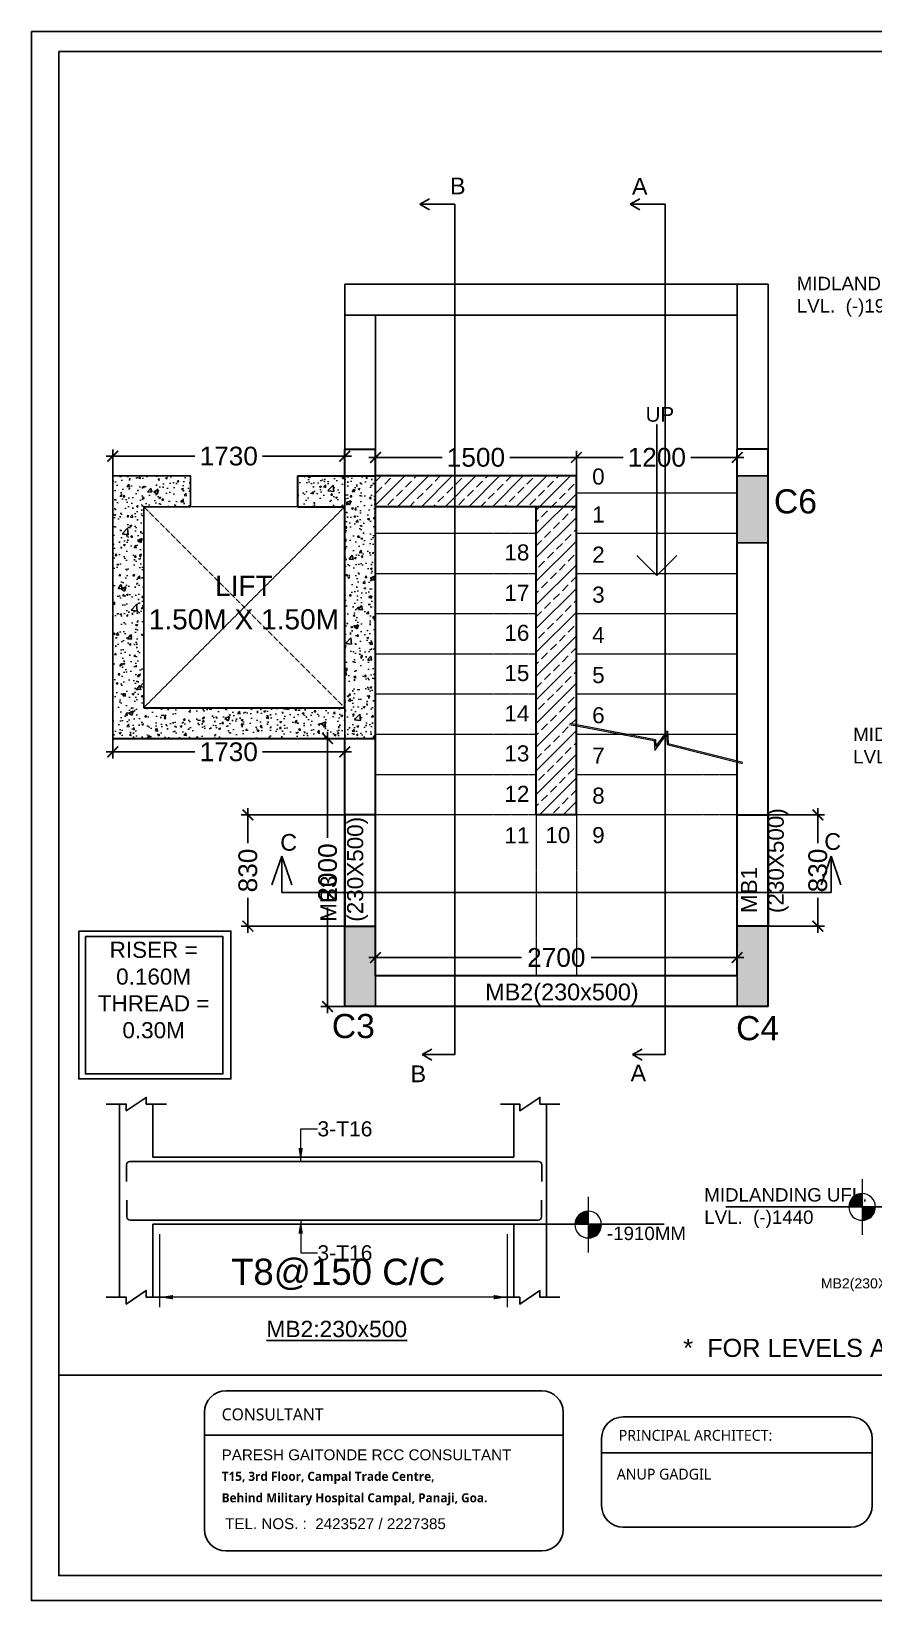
# Model space of a CAD drawing. Header units: millimetres. Extents: x 660818 to 959388, y -495289 to 50450.
# Drawn here: x 709512 to 715798, y -121378 to -109666 of the extents above; entities that cross this region are included whole.
import ezdxf
from ezdxf import colors
from ezdxf.entities.mleader import LeaderData, LeaderLine
from ezdxf.enums import TextEntityAlignment as Align
from ezdxf.math import Vec2, Vec3

# ---------------------------------------------------------------- set-up
doc = ezdxf.new("R2010")
doc.units = ezdxf.units.MM
doc.header["$LTSCALE"] = 0.01
doc.header["$MEASUREMENT"] = 0
doc.header["$PDMODE"] = 35
doc.linetypes.add('DASHED', pattern=[0.75, 0.5, -0.25])
doc.linetypes.add('DASHEDX2', pattern=[1.5, 1, -0.5])
for name, color, linetype, lineweight in [('A_Anno_TEXT', 5, 'Continuous', 5), ('A_Walls', 250, 'Continuous', 30), ('AR - ELE  MEDIUM', 8, 'Continuous', 13), ('elevation', 123, 'Continuous', 15), ('G06 Steps Numbers', 4, 'Continuous', 18), ('Hatch', 8, 'Continuous', 0), ('M_AnnoDim', 1, 'Continuous', 9), ('Steps', 42, 'Continuous', 15), ('Text1', 2, 'Continuous', 0)]:
    doc.layers.add(name, color=color, linetype=linetype, lineweight=lineweight)
for name, color, linetype in [('COL NO.', 7, 'Continuous'), ('Concrete Line', 2, 'Continuous'), ('Cut Line', 31, 'Continuous'), ('Dimension', 31, 'Continuous'), ('Labels', 4, 'Continuous'), ('RAFT', 1, 'Continuous'), ('RCC BEAMS', 150, 'Continuous'), ('RCC COLUMN', 5, 'Continuous'), ('RCC COLUMNS', 5, 'Continuous'), ('Reinforcement', 130, 'Continuous'), ('Text', 7, 'Continuous'), ('txt', 7, 'Continuous')]:
    doc.layers.add(name, color=color, linetype=linetype)
doc.styles.add('MAIN TEXT arial', font='arial.ttf')
doc.styles.add('SC-SansSerif', font='SansSerif')
doc.styles.get("Standard").update_dxf_attribs({"font": 'arial.ttf'})
doc.styles.add('TXT2', font='romans.shx', dxfattribs={"width": 0.75, "height": 200})
doc.dimstyles.new('masonry dim', dxfattribs={"dimtxt": 140, "dimasz": 80, "dimexe": 50, "dimexo": 0, "dimgap": 50, "dimtad": 0, "dimdec": 0, "dimrnd": 5, "dimzin": 0, "dimdsep": 46, "dimtxsty": 'Standard', "dimblk": 'ARCHTICK', "dimcen": 0.09, "dimdle": 50, "dimadec": 0, "dimazin": 0, "dimtfac": 1, "dimtdec": 0, "dimtmove": 0, "dimatfit": 3, "dimfxl": 1, "dimtolj": 1, "dimtzin": 0, "dimarcsym": 0})
doc.dimstyles.new('SCBBSDimStyl', dxfattribs={"dimtxt": 250, "dimasz": 100, "dimexe": 75, "dimexo": 75, "dimgap": 50, "dimtad": 1, "dimtoh": 1, "dimdec": 0, "dimzin": 0, "dimdsep": 46, "dimtxsty": 'SC-SansSerif', "dimcen": 0.045, "dimclrd": 8, "dimclre": 8, "dimclrt": 31, "dimadec": 0, "dimazin": 0, "dimtfac": 1, "dimtdec": 0, "dimtix": 1, "dimtofl": 0, "dimtmove": 0, "dimatfit": 3, "dimfxl": 1, "dimtolj": 1, "dimtzin": 0, "dimlwd": 0, "dimlwe": 0, "dimarcsym": 0})

# ---------------------------------------------------------------- blocks, each defined once
blk = doc.blocks.new('_Open90')
at = {"color": 0, "linetype": 'ByBlock', "lineweight": -2}
for p, q in [((-0.5, 0.5), (0, 0)), ((0, 0), (-1, 0)), ((0, 0), (-0.5, -0.5))]:
    blk.add_line(p, q, dxfattribs=at)
blk = doc.blocks.new('_ArchTick')
at = {"color": 0, "linetype": 'ByBlock', "const_width": 0.15}
blk.add_lwpolyline([(-0.5, -0.5), (0.5, 0.5)], dxfattribs=at)
blk = doc.blocks.new('*D870')
at = {"layer": 'Defpoints', "color": 0, "ltscale": 0.5, "transparency": 16777216}
for p in [(714780, -116579), (712080, -116714), (714780, -116714)]:
    blk.add_point(p, dxfattribs=at)
at = {"layer": 'M_AnnoDim', "color": 0, "lineweight": -2, "ltscale": 0.5, "transparency": 16777216}
for p, q in [((712080, -116714), (712080, -116529)), ((714780, -116714), (714780, -116529)), ((712030, -116579), (713170, -116579)), ((714830, -116579), (713690, -116579))]:
    blk.add_line(p, q, dxfattribs=at)
at = {"layer": 'M_AnnoDim', "color": 0, "lineweight": -2, "ltscale": 0.5, "transparency": 16777216, "xscale": 80, "yscale": 80, "zscale": 80, "rotation": 180}
blk.add_blockref('_ArchTick', (712080, -116579), dxfattribs=at)
at = {"layer": 'M_AnnoDim', "color": 0, "lineweight": -2, "ltscale": 0.5, "transparency": 16777216, "xscale": 80, "yscale": 80, "zscale": 80}
blk.add_blockref('_ArchTick', (714780, -116579), dxfattribs=at)
at = {"layer": 'M_AnnoDim', "color": 0, "ltscale": 0.5, "transparency": 16777216, "insert": (713430, -116579), "char_height": 140, "attachment_point": 5}
blk.add_mtext('\\A1;2700', dxfattribs=at)
blk = doc.blocks.new('*D871')
at = {"layer": 'Defpoints', "color": 0, "ltscale": 0.5, "transparency": 16777216}
for p in [(711723, -114944), (711850, -114944), (711850, -116944)]:
    blk.add_point(p, dxfattribs=at)
at = {"layer": 'M_AnnoDim', "color": 0, "lineweight": -2, "ltscale": 0.5, "transparency": 16777216}
for p, q in [((711850, -114944), (711673, -114944)), ((711723, -114894), (711723, -115684)), ((711723, -116994), (711723, -116204)), ((711850, -116944), (711673, -116944))]:
    blk.add_line(p, q, dxfattribs=at)
at = {"layer": 'M_AnnoDim', "color": 0, "lineweight": -2, "ltscale": 0.5, "transparency": 16777216, "xscale": 80, "yscale": 80, "zscale": 80}
for p, rotation in [((711723, -114944), 90), ((711723, -116944), 270)]:
    blk.add_blockref('_ArchTick', p, dxfattribs=dict(at, rotation=rotation))
at = {"layer": 'M_AnnoDim', "color": 0, "ltscale": 0.5, "transparency": 16777216, "insert": (711723, -115944), "char_height": 140, "attachment_point": 5, "rotation": 90}
blk.add_mtext('\\A1;2000', dxfattribs=at)
blk = doc.blocks.new('*D872')
at = {"layer": 'Defpoints', "color": 0, "ltscale": 0.5, "transparency": 16777216}
for p in [(710120, -114944), (711850, -114944), (711850, -115044)]:
    blk.add_point(p, dxfattribs=at)
at = {"layer": 'M_AnnoDim', "color": 0, "lineweight": -2, "ltscale": 0.5, "transparency": 16777216}
for p, q in [((710120, -114944), (710120, -115094)), ((711850, -114944), (711850, -115094)), ((710070, -115044), (710733, -115044)), ((711900, -115044), (711238, -115044))]:
    blk.add_line(p, q, dxfattribs=at)
at = {"layer": 'M_AnnoDim', "color": 0, "lineweight": -2, "ltscale": 0.5, "transparency": 16777216, "xscale": 80, "yscale": 80, "zscale": 80, "rotation": 180}
blk.add_blockref('_ArchTick', (710120, -115044), dxfattribs=at)
at = {"layer": 'M_AnnoDim', "color": 0, "lineweight": -2, "ltscale": 0.5, "transparency": 16777216, "xscale": 80, "yscale": 80, "zscale": 80}
blk.add_blockref('_ArchTick', (711850, -115044), dxfattribs=at)
at = {"layer": 'M_AnnoDim', "color": 0, "ltscale": 0.5, "transparency": 16777216, "insert": (710985, -115044), "char_height": 140, "attachment_point": 5}
blk.add_mtext('\\A1;1730', dxfattribs=at)
blk = doc.blocks.new('*D873')
at = {"layer": 'Defpoints', "color": 0, "ltscale": 0.5, "transparency": 16777216}
for p in [(711850, -112837), (710120, -112984), (711850, -112984)]:
    blk.add_point(p, dxfattribs=at)
at = {"layer": 'M_AnnoDim', "color": 0, "lineweight": -2, "ltscale": 0.5, "transparency": 16777216}
for p, q in [((710070, -112837), (710733, -112837)), ((710120, -112984), (710120, -112787)), ((711900, -112837), (711238, -112837)), ((711850, -112984), (711850, -112787))]:
    blk.add_line(p, q, dxfattribs=at)
at = {"layer": 'M_AnnoDim', "color": 0, "lineweight": -2, "ltscale": 0.5, "transparency": 16777216, "xscale": 80, "yscale": 80, "zscale": 80, "rotation": 180}
blk.add_blockref('_ArchTick', (710120, -112837), dxfattribs=at)
at = {"layer": 'M_AnnoDim', "color": 0, "lineweight": -2, "ltscale": 0.5, "transparency": 16777216, "xscale": 80, "yscale": 80, "zscale": 80}
blk.add_blockref('_ArchTick', (711850, -112837), dxfattribs=at)
at = {"layer": 'M_AnnoDim', "color": 0, "ltscale": 0.5, "transparency": 16777216, "insert": (710985, -112837), "char_height": 140, "attachment_point": 5}
blk.add_mtext('\\A1;1730', dxfattribs=at)
blk = doc.blocks.new('*D874')
at = {"layer": 'Defpoints', "color": 0, "ltscale": 0.5, "transparency": 16777216}
for p in [(713580, -112846), (712080, -112984), (713580, -112984)]:
    blk.add_point(p, dxfattribs=at)
at = {"layer": 'M_AnnoDim', "color": 0, "lineweight": -2, "ltscale": 0.5, "transparency": 16777216}
for p, q in [((712030, -112846), (712578, -112846)), ((712080, -112984), (712080, -112796)), ((713630, -112846), (713083, -112846)), ((713580, -112984), (713580, -112796))]:
    blk.add_line(p, q, dxfattribs=at)
at = {"layer": 'M_AnnoDim', "color": 0, "lineweight": -2, "ltscale": 0.5, "transparency": 16777216, "xscale": 80, "yscale": 80, "zscale": 80, "rotation": 180}
blk.add_blockref('_ArchTick', (712080, -112846), dxfattribs=at)
at = {"layer": 'M_AnnoDim', "color": 0, "lineweight": -2, "ltscale": 0.5, "transparency": 16777216, "xscale": 80, "yscale": 80, "zscale": 80}
blk.add_blockref('_ArchTick', (713580, -112846), dxfattribs=at)
at = {"layer": 'M_AnnoDim', "color": 0, "ltscale": 0.5, "transparency": 16777216, "insert": (712830, -112846), "char_height": 140, "attachment_point": 5}
blk.add_mtext('\\A1;1500', dxfattribs=at)
blk = doc.blocks.new('*D875')
at = {"layer": 'Defpoints', "color": 0, "ltscale": 0.5, "transparency": 16777216}
for p in [(714780, -112846), (713580, -112984), (714780, -112984)]:
    blk.add_point(p, dxfattribs=at)
at = {"layer": 'M_AnnoDim', "color": 0, "lineweight": -2, "ltscale": 0.5, "transparency": 16777216}
for p, q in [((713530, -112846), (713928, -112846)), ((713580, -112984), (713580, -112796)), ((714830, -112846), (714433, -112846)), ((714780, -112984), (714780, -112796))]:
    blk.add_line(p, q, dxfattribs=at)
at = {"layer": 'M_AnnoDim', "color": 0, "lineweight": -2, "ltscale": 0.5, "transparency": 16777216, "xscale": 80, "yscale": 80, "zscale": 80, "rotation": 180}
blk.add_blockref('_ArchTick', (713580, -112846), dxfattribs=at)
at = {"layer": 'M_AnnoDim', "color": 0, "lineweight": -2, "ltscale": 0.5, "transparency": 16777216, "xscale": 80, "yscale": 80, "zscale": 80}
blk.add_blockref('_ArchTick', (714780, -112846), dxfattribs=at)
at = {"layer": 'M_AnnoDim', "color": 0, "ltscale": 0.5, "transparency": 16777216, "insert": (714180, -112846), "char_height": 140, "attachment_point": 5}
blk.add_mtext('\\A1;1200', dxfattribs=at)
blk = doc.blocks.new('C(230X500)')
at = {"layer": 'RCC COLUMN', "ltscale": 200}
h = blk.add_hatch(color=256, dxfattribs=at)
h.dxf.hatch_style = 1
h.paths.add_polyline_path([(0, 0), (230, 0), (230, -500), (0, -500)])
blk.add_lwpolyline([(0, 0), (230, 0), (230, -500), (0, -500)], close=True, dxfattribs=at)
blk = doc.blocks.new('C(230X600)')
at = {"layer": 'elevation', "ltscale": 0.5}
h = blk.add_hatch(color=1, dxfattribs=at)
h.dxf.hatch_style = 1
h.paths.add_polyline_path([(230, 600), (0, 600), (0, 0), (230, 0)])
at = {"layer": 'RCC COLUMN', "color": 1, "ltscale": 0.5}
blk.add_lwpolyline([(0, 600), (230, 600), (230, 0), (0, 0), (0, 600)], dxfattribs=at)
blk = doc.blocks.new('SSS')
at = {"lineweight": 13}
h = blk.add_hatch(color=0, dxfattribs=at)
h.dxf.hatch_style = 1
h.paths.add_polyline_path([(0, 2), (-100, 2, 0.005863), (-100, 0, 0.414214), (0, -100)])
h = blk.add_hatch(color=0, dxfattribs=at)
h.dxf.hatch_style = 1
h.paths.add_polyline_path([(0, -100), (0, 2), (-100, 2, 0.005863), (-100, 0, 0.414214)])
h = blk.add_hatch(color=0, dxfattribs=at)
h.dxf.hatch_style = 1
h.paths.add_polyline_path([(0, 2), (100, 2, 0.407361), (0, 100)])
at = {"color": 0, "lineweight": 13}
for p, q in [((0, 208), (0, -208)), ((-208, 2), (208, 2))]:
    blk.add_line(p, q, dxfattribs=at)
blk.add_circle((0, 0), 99.7, dxfattribs=at)
blk = doc.blocks.new('*D879')
at = {"layer": 'Defpoints', "color": 0, "ltscale": 0.5, "transparency": 16777216}
for p in [(715010, -115514), (715010, -116344), (715382, -116344)]:
    blk.add_point(p, dxfattribs=at)
at = {"layer": 'RAFT', "color": 0, "lineweight": -2, "ltscale": 0.5, "transparency": 16777216}
for p, q in [((715382, -115464), (715382, -115724)), ((715010, -115514), (715432, -115514)), ((715382, -116394), (715382, -116134)), ((715010, -116344), (715432, -116344))]:
    blk.add_line(p, q, dxfattribs=at)
at = {"layer": 'RAFT', "color": 0, "lineweight": -2, "ltscale": 0.5, "transparency": 16777216, "xscale": 80, "yscale": 80, "zscale": 80}
for p, rotation in [((715382, -115514), 90), ((715382, -116344), 270)]:
    blk.add_blockref('_ArchTick', p, dxfattribs=dict(at, rotation=rotation))
at = {"layer": 'RAFT', "color": 0, "ltscale": 0.5, "transparency": 16777216, "insert": (715382, -115929), "char_height": 140, "attachment_point": 5, "rotation": 90}
blk.add_mtext('\\A1;830', dxfattribs=at)
blk = doc.blocks.new('*D880')
at = {"layer": 'Defpoints', "color": 0, "ltscale": 0.5, "transparency": 16777216}
for p in [(711850, -115514), (711128, -116344), (711850, -116344)]:
    blk.add_point(p, dxfattribs=at)
at = {"layer": 'RAFT', "color": 0, "lineweight": -2, "ltscale": 0.5, "transparency": 16777216}
for p, q in [((711128, -115464), (711128, -115724)), ((711850, -115514), (711078, -115514)), ((711128, -116394), (711128, -116134)), ((711850, -116344), (711078, -116344))]:
    blk.add_line(p, q, dxfattribs=at)
at = {"layer": 'RAFT', "color": 0, "lineweight": -2, "ltscale": 0.5, "transparency": 16777216, "xscale": 80, "yscale": 80, "zscale": 80}
for p, rotation in [((711128, -115514), 90), ((711128, -116344), 270)]:
    blk.add_blockref('_ArchTick', p, dxfattribs=dict(at, rotation=rotation))
at = {"layer": 'RAFT', "color": 0, "ltscale": 0.5, "transparency": 16777216, "insert": (711128, -115929), "char_height": 140, "attachment_point": 5, "rotation": 90}
blk.add_mtext('\\A1;830', dxfattribs=at)
blk = doc.blocks.new('*D868')
at = {"layer": 'Defpoints', "color": 0, "transparency": 16777216}
for p in [(710469, -118569), (713063, -118569), (710469, -119114)]:
    blk.add_point(p, dxfattribs=at)
at = {"layer": 'Dimension', "color": 8, "lineweight": 0, "transparency": 16777216}
for p, q in [((710469, -118644), (710469, -119189)), ((713063, -118644), (713063, -119189)), ((712963, -119114), (710569, -119114))]:
    blk.add_line(p, q, dxfattribs=at)
at = {"layer": 'Dimension', "color": 8, "transparency": 16777216}
for points in [[(710569, -119097), (710569, -119130), (710469, -119114)], [(712963, -119097), (712963, -119130), (713063, -119114)]]:
    blk.add_solid(points, dxfattribs=at)
at = {"layer": 'Dimension', "color": 31, "transparency": 16777216, "insert": (711002, -118826), "char_height": 250, "attachment_point": 1, "style": 'SC-SansSerif'}
blk.add_mtext('\\A1;{\\H0.78261x;T8@150 C/C}', dxfattribs=at)

msp = doc.modelspace()

# ---------------------------------------------------------------- hatches: boundary and pattern name
at = {"layer": 'Hatch', "transparency": 33554554}
h = msp.add_hatch(dxfattribs=at)
h.set_pattern_fill('AR-CONC', color=256, scale=20)
h.set_pattern_definition([(50, (14297.64, 130685.24), (143.452037, -12.550427), [15, -165]), (355, (14297.64, 130685.24), (-27.750267, 150.438427), [12, -132]), (100.451444, (14309.6, 130684.2), (115.70177, 137.887998), [12.748038, -140.228422]), (46.1842, (14297.64, 130725.24), (213.448266, -33.103856), [22.5, -247.5]), (96.635635, (14315.43, 130722.49), (186.93239, 194.82372), [19.12207, -210.34275]), (351.184164, (14297.64, 130725.24), (186.93239, 194.82372), [18, -198]), (21, (14317.64, 130715.24), (119.38141, -80.523778), [15, -165]), (326, (14317.64, 130715.24), (48.663066, 145.03001), [12, -132]), (71.451445, (14327.59, 130708.53), (168.044475, 64.50623), [12.748038, -140.228422]), (37.5, (14297.643, 130685.245), (2.431971, 66.5787708), [0, -130.4, 0, -134, 0, -132.5]), (7.5, (14297.64, 130685.245), (52.6139075, 78.8823424), [0, -76.4, 0, -127.4, 0, -50.5]), (327.5, (14253.043, 130685.245), (106.7644872, -4.5109743), [0, -50, 0, -156, 0, -207]), (317.5, (14233.04, 130685.245), (116.637234, 20.020996), [0, -65, 0, -103.6, 0, -147])])
h.paths.add_polyline_path([(712080.429, -112983.991), (711500.429, -112983.991), (711500.429, -113213.991), (711850.429, -113213.991), (711850.429, -113963.991), (712080.429, -113963.991)])
h.paths.add_polyline_path([(712080.429, -113963.991), (711850.429, -113963.991), (711850.429, -114713.991), (710350.429, -114713.991), (710350.429, -113963.991), (710120.429, -113963.991), (710120.429, -114943.991), (712080.429, -114943.991)])
h.paths.add_polyline_path([(710350.429, -113213.991), (710700.429, -113213.991), (710700.429, -112983.991), (710120.429, -112983.991), (710120.429, -113963.991), (710350.429, -113963.991)])
h = msp.add_hatch(dxfattribs=at)
h.set_pattern_fill('ANSI33', color=256, scale=500)
h.set_pattern_definition([(45, (-25672.8, 130685.24), (-88.388348, 88.388348), []), (45, (-25584.41, 130685.24), (-88.388348, 88.388348), [62.5, -31.25])])
h.paths.add_polyline_path([(713580.429, -113213.991), (713580.429, -112983.991), (712080.429, -112983.991), (712080.429, -113213.991)])
h.paths.add_polyline_path([(713580.429, -113213.991), (713280.429, -113213.991), (713280.429, -113963.991), (713580.429, -113963.991)])
h.paths.add_polyline_path([(713580.429, -113963.991), (713280.429, -113963.991), (713280.429, -115513.991), (713580.429, -115513.991)])
at = {"layer": 'RCC COLUMN'}
h = msp.add_hatch(dxfattribs=at)
h.set_pattern_fill('AR-CONC', color=256, scale=50)
h.set_pattern_definition([(50, (-312011.72, 155807.1), (358.63009, -31.37607), [37.5, -412.5]), (355, (-312011.72, 155807.1), (-69.37567, 376.09607), [30, -330]), (100.451444, (-311981.84, 155804.48), (289.25442, 344.72), [31.8701, -350.57106]), (46.1842, (-312011.7, 155907.1), (533.62067, -82.75964), [56.25, -618.75]), (96.635635, (-311967.25, 155900.2), (467.33097, 487.0593), [47.80517, -525.85688]), (351.184164, (-312011.7, 155907.1), (467.33097, 487.0593), [45, -495]), (21, (-311961.72, 155882.1), (298.45353, -201.309445), [37.5, -412.5]), (326, (-311961.72, 155882.1), (121.65767, 362.57502), [30, -330]), (71.451445, (-311936.85, 155865.32), (420.11119, 161.26558), [31.8701, -350.57106]), (37.5, (-312011.72, 155807.1), (6.079928, 166.446927), [0, -326, 0, -335, 0, -331.25]), (7.5, (-312011.72, 155807.1), (131.53477, 197.205856), [0, -191, 0, -318.5, 0, -126.25]), (327.5, (-312123.22, 155807.1), (266.911218, -11.277436), [0, -125, 0, -390, 0, -517.5]), (317.5, (-312173.22, 155807.1), (291.593085, 50.05249), [0, -162.5, 0, -259, 0, -367.5])])
h.paths.add_polyline_path([(711500.429, -113213.991), (711850.429, -113213.991), (711850.429, -114713.991), (710350.429, -114713.991), (710350.429, -113213.991), (710700.429, -113213.991), (710700.429, -112983.991), (710120.429, -112983.991), (710120.429, -114943.991), (712080.429, -114943.991), (712080.429, -112983.991), (711500.429, -112983.991)])

# ---------------------------------------------------------------- linework, layer by layer
at = {"color": 151}
for p, q in [((710804.018, -120144.177), (713481.226, -120144.177)), ((713767.893, -120275.492), (715788.542, -120275.492))]:
    msp.add_line(p, q, dxfattribs=at)
for points in [[(710964.33, -119811.831), (713320.914, -119811.831, -0.414213562), (713481.226, -119972.143), (713481.226, -120847.324, -0.414213562), (713320.914, -121007.635), (710964.33, -121007.635, -0.414213562), (710804.018, -120847.324), (710804.018, -119972.143, -0.414213562)], [(713928.205, -120007.034), (715628.23, -120007.034, -0.414213562), (715788.542, -120167.346), (715788.542, -120669.243, -0.414213562), (715628.23, -120829.555), (713928.205, -120829.555, -0.414213562), (713767.893, -120669.243), (713767.893, -120167.346, -0.414213562)]]:
    msp.add_lwpolyline(points, format="xyb", close=True, dxfattribs=at)
at = {"layer": 'A_Anno_TEXT'}
for points in [[(713527.711, -114839.13), (714160.663, -114959.437), (714164.872, -115032.411), (714252.237, -114915.198), (714256.446, -114988.172), (714818.624, -115129.551)], [(713530.584, -114829.551), (714170.243, -114951.871), (714173.273, -115004.406), (714260.638, -114887.193), (714266.026, -114980.605), (714821.498, -115119.973)]]:
    msp.add_lwpolyline(points, dxfattribs=at)
at = {"layer": 'A_Walls', "color": 7}
for p, q in [((711850.429, -112983.991), (711850.429, -112783.991)), ((711850.429, -112783.991), (712080.429, -112783.991)), ((712080.429, -114943.991), (712080.429, -112783.991)), ((714780.429, -116713.991), (714780.429, -112783.991)), ((715010.429, -112783.991), (714780.429, -112783.991)), ((715010.429, -116943.991), (715010.429, -112783.991)), ((711500.429, -112983.991), (712080.429, -112983.991)), ((711500.429, -113213.991), (711500.429, -112983.991)), ((712080.429, -116713.991), (712080.429, -112983.991)), ((713580.429, -112983.991), (712080.429, -112983.991)), ((713580.429, -115513.991), (713580.429, -112983.991)), ((711500.429, -113213.991), (711850.429, -113213.991)), ((711850.429, -114713.991), (711850.429, -113213.991)), ((711850.429, -114713.991), (711850.429, -113213.991)), ((713580.429, -113213.991), (712080.429, -113213.991)), ((713280.429, -115513.991), (713280.429, -113213.991)), ((710350.429, -114713.991), (711850.429, -114713.991)), ((710120.429, -114943.991), (712080.429, -114943.991)), ((711850.429, -116943.991), (711850.429, -114943.991)), ((713580.429, -115513.991), (713280.429, -115513.991)), ((714780.429, -116713.991), (712080.429, -116713.991)), ((714780.429, -116713.991), (712080.429, -116713.991)), ((715010.429, -116943.991), (711850.429, -116943.991))]:
    msp.add_line(p, q, dxfattribs=at)
at = {"layer": 'AR - ELE  MEDIUM', "linetype": 'DASHEDX2', "ltscale": 250}
for p, q in [((711850.429, -113213.991), (710350.429, -114713.991)), ((711850.429, -114713.991), (710350.429, -113213.991))]:
    msp.add_line(p, q, dxfattribs=at)
at = {"layer": 'AR - ELE  MEDIUM'}
msp.add_line((711500.429, -113213.991), (710700.429, -113213.991), dxfattribs=at)
at = {"layer": 'Concrete Line'}
for p, q in [((710169.394, -118569.498), (710169.394, -117672.383)), ((710419.394, -118069.498), (710419.394, -117672.383)), ((713113.008, -118069.498), (713113.008, -117672.383)), ((713355.925, -119114.54), (713355.925, -117672.383)), ((710169.394, -118569.498), (710169.394, -119114.54)), ((710419.394, -118569.498), (710419.394, -119114.54)), ((713113.008, -118569.498), (713113.008, -119114.54))]:
    msp.add_line(p, q, dxfattribs=at)
for points in [[(713113.008, -118069.498), (710419.394, -118069.498)], [(713113.008, -118569.498), (710419.394, -118569.498)]]:
    msp.add_lwpolyline(points, dxfattribs=at)
at = {"layer": 'Cut Line'}
for points in [[(710519.394, -117672.383), (710369.394, -117672.383), (710369.394, -117622.383), (710219.394, -117722.383), (710219.394, -117672.383), (710069.394, -117672.383)], [(713455.925, -117672.383), (713307.585, -117672.383), (713307.585, -117622.383), (713157.585, -117722.383), (713157.585, -117672.383), (713013.008, -117672.383)], [(710519.394, -119114.54), (710369.394, -119114.54), (710369.394, -119064.54), (710219.394, -119164.54), (710219.394, -119114.54), (710069.394, -119114.54)], [(713455.925, -119114.54), (713307.585, -119114.54), (713307.585, -119064.54), (713157.585, -119164.54), (713157.585, -119114.54), (713013.008, -119114.54)]]:
    msp.add_lwpolyline(points, dxfattribs=at)
at = {"layer": 'RAFT', "ltscale": 0.5}
for p, q in [((711380.766, -115822.055), (711306.775, -116036.638)), ((711380.766, -115822.055), (711380.766, -116092.078)), ((711380.766, -115822.055), (711454.756, -116036.638)), ((715480.276, -115822.055), (715406.286, -116036.638)), ((715480.276, -115822.055), (715480.276, -116092.078)), ((715480.276, -115822.055), (715554.266, -116036.638)), ((711380.766, -116092.078), (715480.276, -116092.078)), ((714696.427, -118438.59), (715928.01, -118438.59)), ((725202.708, -119694.405), (709716.038, -119694.405))]:
    msp.add_line(p, q, dxfattribs=at)
for points in [[(709511.749, -109666.29), (725394.706, -109666.29), (725394.706, -121378.173), (709511.749, -121378.173)], [(709716.038, -109815.355), (725202.708, -109815.355), (725202.708, -121191.916), (709716.038, -121191.916)], [(709864.905, -116381.127), (711000.977, -116381.127), (711000.977, -117484.091), (709864.905, -117484.091)], [(709915.121, -116421.836), (710941.661, -116421.836), (710941.661, -117447.174), (709915.121, -117447.174)]]:
    msp.add_lwpolyline(points, close=True, dxfattribs=at)
at = {"layer": 'RAFT', "color": 3, "lineweight": 30, "ltscale": 0.5}
for points in [[(712080.429, -115513.991), (711850.429, -115513.991), (711850.429, -116343.991), (712080.429, -116343.991)], [(714780.429, -115513.991), (715010.429, -115513.991), (715010.429, -116343.991), (714780.429, -116343.991)]]:
    msp.add_lwpolyline(points, close=True, dxfattribs=at)
at = {"layer": 'RCC BEAMS', "color": 0}
for p, q in [((712412.32, -110956.819), (712482.814, -110915.318)), ((712412.32, -110956.819), (712482.814, -110998.321)), ((713981.804, -110956.819), (714052.298, -110915.318)), ((713981.804, -110956.819), (714052.298, -110998.321)), ((712429.75, -117303.16), (712500.245, -117261.658)), ((712429.75, -117303.16), (712500.245, -117344.662)), ((713999.235, -117303.16), (714069.729, -117261.658)), ((713999.235, -117303.16), (714069.729, -117344.662))]:
    msp.add_line(p, q, dxfattribs=at)
at = {"layer": 'RCC BEAMS'}
for p, q in [((711850.429, -111553.991), (711850.429, -116943.991)), ((715010.429, -111553.991), (711850.429, -111553.991)), ((714780.429, -111553.991), (714780.429, -116943.991)), ((715010.429, -111553.991), (715010.429, -116943.991)), ((714780.429, -111783.991), (711850.429, -111783.991)), ((712080.429, -111783.991), (712080.429, -116943.991))]:
    msp.add_line(p, q, dxfattribs=at)
at = {"layer": 'RCC BEAMS', "ltscale": 0.5}
msp.add_line((712080.429, -116713.991), (714780.429, -116713.991), dxfattribs=at)
at = {"layer": 'RCC BEAMS', "color": 41}
msp.add_line((713113.008, -118569.498), (714235.972, -118569.498), dxfattribs=at)
at = {"layer": 'RCC BEAMS', "color": 0}
for points in [[(712429.75, -117303.16), (712671.776, -117303.16), (712671.776, -110956.819), (712412.32, -110956.819)], [(713999.235, -117303.16), (714241.261, -117303.16), (714241.261, -110956.819), (713981.804, -110956.819)]]:
    msp.add_lwpolyline(points, dxfattribs=at)
at = {"layer": 'RCC COLUMN'}
msp.add_lwpolyline([(710700.429, -113213.991), (710700.429, -112983.991), (710120.429, -112983.991), (710120.429, -114943.991), (712080.429, -114943.991), (712080.429, -112983.991), (711500.429, -112983.991), (711500.429, -113213.991), (711850.429, -113213.991), (711850.429, -114713.991), (710350.429, -114713.991), (710350.429, -113213.991), (710700.429, -113213.991)], dxfattribs=at)
at = {"layer": 'Reinforcement'}
for points in [[(713321.81, -118250.498), (713321.81, -118125.498, 0.414213562), (713296.81, -118100.498), (710247.501, -118100.498, 0.414213562), (710222.501, -118125.498), (710222.501, -118250.498)], [(713319.227, -118388.498), (713319.227, -118513.498, -0.414213562), (713294.227, -118538.498), (710249.583, -118538.498, -0.414213562), (710224.583, -118513.498), (710224.583, -118388.498)]]:
    msp.add_lwpolyline(points, format="xyb", dxfattribs=at)
at = {"layer": 'Steps', "ltscale": 20}
for p, q in [((714780.429, -113113.991), (713580.429, -113113.991)), ((714780.429, -113413.991), (713580.429, -113413.991)), ((714780.429, -113713.991), (713580.429, -113713.991)), ((714780.429, -114013.991), (713580.429, -114013.991)), ((714780.429, -114313.991), (713580.429, -114313.991)), ((714780.429, -114613.991), (713580.429, -114613.991)), ((714780.429, -114913.991), (713580.429, -114913.991))]:
    msp.add_line(p, q, dxfattribs=at)
at = {"layer": 'Steps', "linetype": 'DASHED', "ltscale": 250}
for p, q in [((713280.429, -113413.991), (712080.429, -113413.991)), ((713280.429, -113713.991), (712080.429, -113713.991)), ((713280.429, -114013.991), (712080.429, -114013.991)), ((713280.429, -114313.991), (712080.429, -114313.991)), ((713280.429, -114613.991), (712080.429, -114613.991)), ((713280.429, -114913.991), (712080.429, -114913.991)), ((713280.429, -115213.991), (712080.429, -115213.991)), ((714780.429, -115213.991), (713580.429, -115213.991)), ((713280.429, -115513.991), (712080.429, -115513.991)), ((713280.429, -115513.991), (713280.429, -116713.991)), ((714780.429, -115513.991), (713580.429, -115513.991)), ((713580.429, -115513.991), (713580.429, -116713.991))]:
    msp.add_line(p, q, dxfattribs=at)

# ---------------------------------------------------------------- block references
at = {"color": 0, "lineweight": 0, "xscale": -1}
for p in [(715712.292, -118440.197), (713668.136, -118571.837)]:
    msp.add_blockref('SSS', p, dxfattribs=at)
at = {"layer": 'RCC COLUMN'}
for name, p in [('C(230X500)', (714780.429, -112983.991)), ('C(230X600)', (711850.429, -116943.991)), ('C(230X600)', (714780.429, -116943.991))]:
    msp.add_blockref(name, p, dxfattribs=at)

# ---------------------------------------------------------------- texts
msp.add_text('MB2(230X500)', height=75).set_placement((715404.686, -119047.913))
at = {"color": 151, "attachment_point": 1}
for s, width, heights, insert, char_height in [('{\\fLucida Calligraphy|b0|i0|c0|p66;CONSULTANT}', 1188.69725, [-89.968], (710932.038, -119943.02), 89.96822), ('{\\fLucida Calligraphy|b0|i0|c0|p66;PRINCIPAL ARCHITECT:}', 5632.23919, [-80.971], (713895.913, -120104.15), 80.9714), ('PARESH GAITONDE RCC CONSULTANT', 7423.30961, [-83.788], (710932.038, -120249.471), 80.9714), ('{\\fLucida Calligraphy|b0|i0|c0|p66;\\H0.9x;\\C40;ANUP GADGIL}', 4174.97483, [-80.971], (713881.13, -120393.707), 89.96822), ('{\\fLucida Calligraphy|b1|i0|c0|p66;T15, 3rd Floor, Campal Trade Centre,}', 7423.30961, [-89.968], (710932.038, -120416.887), 67.47617), ('{\\fLucida Calligraphy|b1|i0|c0|p66;Behind Military Hospital Campal, Panaji, Goa.}', 9060.06026, [-89.968], (710932.038, -120577.096), 67.47617)]:
    msp.add_mtext_dynamic_manual_height_columns(s, width=width, gutter_width=12.5, heights=heights, dxfattribs=dict(at, insert=insert, char_height=char_height))
at = {"color": 151, "insert": (710958.077, -120763.756), "char_height": 80.9714, "width": 2448.42251, "attachment_point": 1}
msp.add_mtext('TEL. NOS. :  2423527 / 2227385', dxfattribs=at)
at = {"layer": 'A_Anno_TEXT', "insert": (714309.654, -112469.569), "char_height": 110, "attachment_point": 3, "style": 'MAIN TEXT arial'}
msp.add_mtext_dynamic_manual_height_columns('UP', width=110, gutter_width=10, heights=[-111.876], dxfattribs=at)
at = {"layer": 'COL NO.', "ltscale": 0.5, "char_height": 180, "attachment_point": 1}
for s, heights, insert in [('\\pxt17;C6', [-186.139], (715054.248, -113084.054)), ('\\pxt17;C3', [-186.262], (711754.426, -116999.588)), ('\\pxt17;C4', [-186.139], (714771.607, -117015.585))]:
    msp.add_mtext_dynamic_manual_height_columns(s, width=396.79292, gutter_width=1, heights=heights, dxfattribs=dict(at, insert=insert))
at = {"layer": 'G06 Steps Numbers', "char_height": 120, "attachment_point": 7}
for s, heights, insert in [('0', [-122.538], (713697.554, -113050.09)), ('1', [-120.491], (713697.554, -113331.862)), ('\\pxt1;18', [-122.538], (713042.299, -113616.714)), ('2', [-120.491], (713697.554, -113631.862)), ('\\pxt1;17', [-120.491], (713042.299, -113916.714)), ('3', [-122.619], (713697.554, -113931.862)), ('\\pxt1;16', [-122.538], (713042.299, -114216.714)), ('4', [-120], (713697.554, -114231.862)), ('\\pxt1;15', [-122.538], (713042.299, -114516.714)), ('5', [-122.046], (713697.554, -114531.862)), ('14', [-120.491], (713042.299, -114816.714)), ('6', [-122.538], (713697.554, -114831.862)), ('13', [-122.619], (713042.299, -115116.714)), ('7', [-120], (713697.554, -115131.862)), ('12', [-120.491], (713042.299, -115416.714)), ('8', [-122.538], (713697.554, -115431.862)), ('11', [-120.491], (713042.299, -115726.482)), ('10', [-122.538], (713348.084, -115726.482)), ('9', [-122.538], (713697.554, -115726.482))]:
    msp.add_mtext_dynamic_manual_height_columns(s, width=2316.68772, gutter_width=15, heights=heights, dxfattribs=dict(at, insert=insert))
at = {"layer": 'G06 Steps Numbers', "char_height": 120, "attachment_point": 7, "rotation": 90}
for s, insert in [('\\pxt3;MB1\\P(230X500)', (715163.803, -116246.673)), ('\\pxt3;MB3\\P(230X500)', (712024.472, -116311.407))]:
    msp.add_mtext_dynamic_manual_height_columns(s, width=2316.68772, gutter_width=15, heights=[-357.817], dxfattribs=dict(at, insert=insert))
at = {"layer": 'Labels', "style": 'SC-SansSerif'}
msp.add_text('%%UMB2:230x500', height=121.875, dxfattribs=at).set_placement((711790.846, -119448.343), align=Align.BOTTOM_CENTER)
at = {"layer": 'RCC COLUMNS', "color": 0}
for s, p in [('B', (712636.189, -110882.551)), ('A', (713994.492, -110885.67)), ('C', (711369.086, -115781.607)), ('C', (715429.678, -115775.237)), ('MB2(230x500)', (712899.317, -116898.01)), ('B', (712341.684, -117509.092)), ('A', (713983.905, -117503.089))]:
    msp.add_text(s, height=125, dxfattribs=at).set_placement(p)
at = {"layer": 'Text', "style": 'SC-SansSerif'}
for p in [(711646.879, -117856.998), (711646.879, -118781.998)]:
    msp.add_text('3-T16', height=112.5, dxfattribs=at).set_placement(p, align=Align.MIDDLE_LEFT)
at = {"layer": 'Text', "char_height": 150, "attachment_point": 1}
for s, width, gutter_width, heights, insert in [('\\pxqc;LIFT\\P1.50M X 1.50M', 2537.32644, 12.5, [-403.172], (709829.199, -113729.199)), ('\\pxqc;{\\H0.8x;RISER = 0.160M}\\P{\\H0.8x;THREAD = 0.30M}', 974.44202, 1, [-755.157], (709936.972, -116460.699))]:
    msp.add_mtext_dynamic_manual_height_columns(s, width=width, gutter_width=gutter_width, heights=heights, dxfattribs=dict(at, insert=insert))
at = {"layer": 'Text1', "color": 0}
msp.add_text('*  FOR LEVELS AND DIMENSIONS, REFER ARCHITECTURAL DRAWINGS.', height=135, dxfattribs=at).set_placement((714377.416, -119559.409))
at = {"layer": 'txt', "linetype": 'ByBlock', "lineweight": 0, "char_height": 100, "width": 1573.94898, "attachment_point": 5, "style": 'TXT2'}
for s, insert in [('\\pxi-3,l4,ql,t4;{\\fArial|b0|i0|c0|p34;\\W1;\\C7;MIDLANDING UFL.\\PLVL.  (-)1910}', (715911.51, -111646.362)), ('\\pxi-3,l4,ql,t4;{\\fArial|b0|i0|c0|p34;\\W1;\\C7;MIDLANDING UFL.\\PLVL.  (-)1440MM}', (716332.744, -115010.798)), ('\\pxi-3,l4,ql,t4;{\\fArial|b0|i0|c0|p34;\\W1;\\C7;MIDLANDING UFL.\\PLVL.  (-)1440}', (715221.12, -118447.994)), ('\\pxi-3,l4,ql,t4;{\\fArial|b0|i0|c0|p34;\\W1;\\C7;-1910MM}', (714494.676, -118638.051))]:
    msp.add_mtext(s, dxfattribs=dict(at, insert=insert))

# ---------------------------------------------------------------- dimensions: what is measured, and where the dimension line sits
at = {"layer": 'Dimension'}
dim = msp.add_linear_dim(base=(710469.394, -119113.548), p1=(713063.008, -118569.498), p2=(710469.394, -118569.498), angle=180, text='{\\H0.78261x;T8@150 C/C}', dimstyle='SCBBSDimStyl', dxfattribs=at)
dim.commit()
dim.dimension.update_dxf_attribs({"geometry": '*D868', "text_midpoint": (711777.999, -119113.548), "dimtype": 160})
at = {"layer": 'M_AnnoDim', "ltscale": 0.5}
for base, p1, p2, picture, middle in [((711850.429, -112836.878), (710120.429, -112983.991), (711850.429, -112983.991), '*D873', (710985.429, -112836.878)), ((713580.429, -112846.333), (712080.429, -112983.991), (713580.429, -112983.991), '*D874', (712830.429, -112846.333)), ((714780.429, -112846.333), (713580.429, -112983.991), (714780.429, -112983.991), '*D875', (714180.429, -112846.333)), ((711850.429, -115043.986), (710120.429, -114943.991), (711850.429, -114943.991), '*D872', (710985.429, -115043.986))]:
    dim = msp.add_linear_dim(base=base, p1=p1, p2=p2, dimstyle='masonry dim', dxfattribs=at)
    dim.commit()
    dim.dimension.update_dxf_attribs({"geometry": picture, "text_midpoint": middle})
dim = msp.add_linear_dim(base=(711723.126, -114943.991), p1=(711850.429, -116943.991), p2=(711850.429, -114943.991), angle=90, dimstyle='masonry dim', dxfattribs=at)
dim.commit()
dim.dimension.update_dxf_attribs({"geometry": '*D871', "text_midpoint": (711723.126, -115943.991)})
dim = msp.add_linear_dim(base=(714780.429, -116578.906), p1=(712080.429, -116713.991), p2=(714780.429, -116713.991), dimstyle='masonry dim', override={"dimtmove": 1}, dxfattribs=at)
dim.commit()
dim.dimension.update_dxf_attribs({"geometry": '*D870', "text_midpoint": (713430.429, -116578.906)})
at = {"layer": 'RAFT', "ltscale": 0.5}
for base, p1, p2, picture, middle in [((711128.242, -116343.991), (711850.429, -115513.991), (711850.429, -116343.991), '*D880', (711128.242, -115928.991)), ((715381.529, -116343.991), (715010.429, -115513.991), (715010.429, -116343.991), '*D879', (715381.529, -115928.991))]:
    dim = msp.add_linear_dim(base=base, p1=p1, p2=p2, angle=90, dimstyle='masonry dim', dxfattribs=at)
    dim.commit()
    dim.dimension.update_dxf_attribs({"geometry": picture, "text_midpoint": middle})

# ---------------------------------------------------------------- leaders
at = {"layer": 'Dimension', "color": 8}
for points in [[(711521.879, -118100.498), (711521.879, -117856.998), (711646.879, -117856.998)], [(711521.879, -118538.498), (711521.879, -118781.998), (711646.879, -118781.998)]]:
    msp.add_leader(points, dimstyle='SCBBSDimStyl', dxfattribs=at)
at = {"layer": 'Steps', "ltscale": 20}
ml = msp.add_multileader_mtext('Standard', dxfattribs=at)
ml.set_content('', color=256)
ml.set_leader_properties()
ml.set_arrow_properties(name='OPEN90')
ml.build(insert=Vec2(0, 0))
ml.multileader.update_dxf_attribs({"text_right_attachment_type": 6, "dogleg_length": 0.36, "arrow_head_size": 300})
ctx = ml.context
ctx.base_point, ctx.arrow_head_size, ctx.plane_origin, ctx.plane_x_axis, ctx.plane_y_axis = Vec3(714184.92, -112602.096), 300, Vec3(714180.148, -113727.462), Vec3(-1, 0), Vec3(0, -1)
ctx.right_attachment, ctx.text_align_type = 6, 2
notes = []
notes.append((ctx, [(0, (1, 1, 0), (714180.56, -112600.096), (1, 0), 0.36, [(0, [(714180.148, -113727.462)], 0, [])])]))
ctx.mtext.insert, ctx.mtext.text_direction, ctx.mtext.rotation, ctx.mtext.alignment, ctx.mtext.flow_direction = Vec3(714182.92, -112604.096), Vec3(-1, 0), 3.141592654, 3, 5
for ctx, leaders in notes:
    for number, flags, end, landing, length, lines in leaders:
        leader = LeaderData()
        leader.index, (leader.has_last_leader_line, leader.has_dogleg_vector, leader.attachment_direction) = number, flags
        leader.last_leader_point, leader.dogleg_vector, leader.dogleg_length = Vec3(end), Vec3(landing), length
        for number, points, colour, breaks in lines:
            line = LeaderLine()
            line.index, line.vertices, line.color, line.breaks = number, Vec3.list(points), colors.encode_raw_color(colour), breaks
            leader.lines.append(line)
        ctx.leaders.append(leader)

doc.saveas('drawing.dxf')
